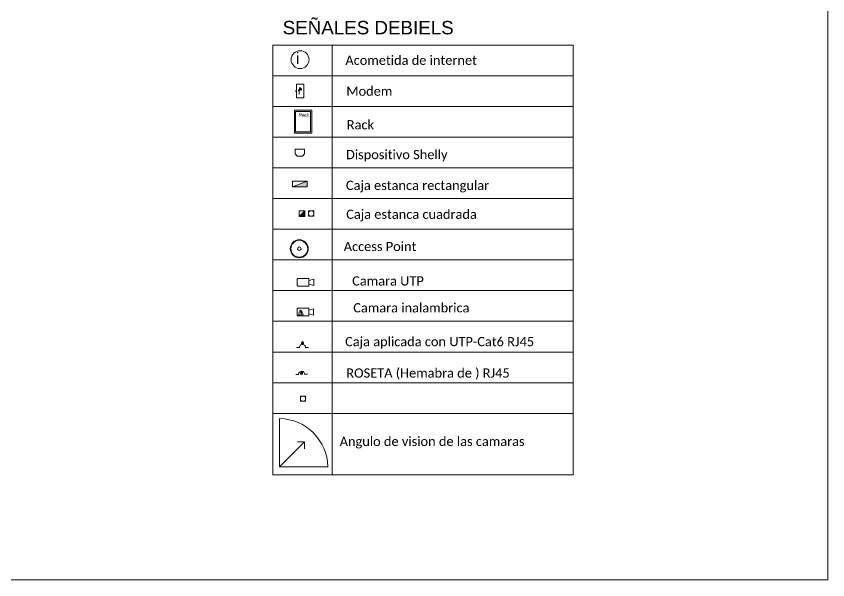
# Model space of a CAD drawing. Header units: millimetres. Extents: x 430 to 1353, y -204 to 152.
# Drawn here: x 699.67 to 714.34, y -127.17 to -116.98 of the extents above; entities that cross this region are included whole.
import ezdxf

# ---------------------------------------------------------------- set-up
doc = ezdxf.new("R2010")
doc.units = ezdxf.units.MM
doc.layers.get('0').update_dxf_attribs({"color": 250})
for name, color, linetype, lineweight in [('ND-GLOBAL_Notas', 252, 'Continuous', 9), ('ND-SD_Boca', 20, 'Continuous', 9), ('ND-texto', 251, 'Continuous', 15)]:
    doc.layers.add(name, color=color, linetype=linetype, lineweight=lineweight)
doc.styles.add('IMPLANTACION', font='arial.ttf', dxfattribs={"height": 0.3})
doc.styles.add('MtXpl_Calibri', font='calibri.ttf')
doc.styles.get("Standard").update_dxf_attribs({"font": 'arial.ttf'})

# ---------------------------------------------------------------- blocks, each defined once
blk = doc.blocks.new('Camara_inalambrica')
at = {"ltscale": 0.5}
for p, q in [((0.302, 0.099), (0.302, 0)), ((0.302, 0.05), (0.43, 0.083)), ((0.43, 0.083), (0.43, 0)), ((0.43, -0.083), (0.43, 0)), ((0.302, -0.05), (0.43, -0.083))]:
    blk.add_line(p, q, dxfattribs=at)
blk.add_lwpolyline([(0.026, 0.099), (0.302, 0.099), (0.302, -0.099), (0.026, -0.099, -0.414214), (0, -0.073), (0, 0.073, -0.414214)], format="xyb", close=True, dxfattribs=at)
for radius in [0.108, 0.145, 0.0358, 0.0721]:
    blk.add_arc((0.011, -0.079), radius, 357.939, 64.2091, dxfattribs=at)
blk = doc.blocks.new('Camara_UTP')
at = {"ltscale": 0.5}
for p, q in [((0.302, 0.099), (0.302, 0)), ((0.302, 0.05), (0.43, 0.083)), ((0.43, 0.083), (0.43, 0)), ((0.43, -0.083), (0.43, 0)), ((0.302, -0.05), (0.43, -0.083))]:
    blk.add_line(p, q, dxfattribs=at)
blk.add_lwpolyline([(0.026, 0.099), (0.302, 0.099), (0.302, -0.099), (0.026, -0.099, -0.414214), (0, -0.073), (0, 0.073, -0.414214)], format="xyb", close=True, dxfattribs=at)
blk = doc.blocks.new('Acometida con modem')
blk.add_line((0.041, 0.012), (0.041, -0.054))
for points in [[(0, 0.008), (-0.014, 0.008), (-0.014, -0.008), (0, -0.008)], [(0, 0.113), (0.117, 0.113), (0.117, -0.113), (0, -0.113)]]:
    blk.add_lwpolyline(points, close=True)
blk.add_circle((0.041, 0.012), 0.011)
for radius in [0.041, 0.031, 0.021]:
    blk.add_arc((0.041, 0.012), radius, 0, 90)
blk = doc.blocks.new('Toma con RJ45')
h = blk.add_hatch(color=256)
h.dxf.hatch_style = 1
h.paths.add_polyline_path([(-0.019, 0.134), (0.019, 0.134), (0.019, 0.148), (0, 0.148), (-0.019, 0.148)])
for p, q in [((-0.027, 0.12), (-0.019, 0.12)), ((-0.019, 0.12), (-0.019, 0.148)), ((-0.019, 0.134), (0.019, 0.134)), ((0.008, 0.107), (-0.01, 0.107)), ((-0.001, 0.116), (-0.001, 0.098)), ((0, 0.092), (0, 0.079)), ((0.019, 0.12), (0.019, 0.148)), ((0.027, 0.12), (0.019, 0.12)), ((0.079, 0), (0.154, 0)), ((-0.079, -0.002), (-0.154, -0.002))]:
    blk.add_line(p, q)
for points in [[(-0.027, 0.12), (-0.027, 0.092), (0, 0.092)], [(0, 0.148), (-0.019, 0.148)], [(0, 0.148), (0.019, 0.148)], [(0.027, 0.12), (0.027, 0.092), (0, 0.092)]]:
    blk.add_lwpolyline(points)
blk.add_arc((0, 0), 0.0794, 360, 181.1424)
blk = doc.blocks.new('RJ45 hembra')
h = blk.add_hatch(color=256)
h.dxf.hatch_style = 1
h.paths.add_polyline_path([(680.318, 36.693), (680.356, 36.693), (680.356, 36.707), (680.337, 36.707), (680.318, 36.707)])
for p, q in [((680.257, 36.65), (680.183, 36.65)), ((680.31, 36.679), (680.318, 36.679)), ((680.318, 36.679), (680.318, 36.707)), ((680.318, 36.693), (680.356, 36.693)), ((680.344, 36.666), (680.326, 36.666)), ((680.356, 36.679), (680.356, 36.707)), ((680.364, 36.679), (680.356, 36.679)), ((680.416, 36.651), (680.491, 36.651))]:
    blk.add_line(p, q)
for points in [[(680.31, 36.679), (680.31, 36.651), (680.337, 36.651)], [(680.337, 36.707), (680.318, 36.707)], [(680.337, 36.707), (680.356, 36.707)], [(680.364, 36.679), (680.364, 36.651), (680.337, 36.651)]]:
    blk.add_lwpolyline(points)
blk.add_arc((680.337, 36.651), 0.0794, 360, 181.1424)
blk = doc.blocks.new('rj45 hembra1')
blk.add_blockref('RJ45 hembra', (-680.337, -36.651))
blk = doc.blocks.new('Caja rectngular')
h = blk.add_hatch(color=256)
h.dxf.hatch_style = 1
h.paths.add_polyline_path([(0.192, 0), (0.192, 0.145), (-0.192, 0)])
blk.add_line((0.192, 0.145), (-0.192, 0))
blk.add_lwpolyline([(-0.192, 0.145), (0.192, 0.145), (0.192, 0), (-0.192, 0)], close=True)
blk = doc.blocks.new('Caja estanca cuadrada')
h = blk.add_hatch(color=256)
h.dxf.hatch_style = 1
h.paths.add_polyline_path([(0.072, 0), (0.072, 0.145), (-0.072, 0)])
blk.add_line((0.072, 0.145), (-0.072, 0))
blk.add_lwpolyline([(-0.072, 0.145), (0.072, 0.145), (0.072, 0), (-0.072, 0)], close=True)
blk = doc.blocks.new('Rack 45x60')
for points in [[(0, 0.3), (0.45, 0.3), (0.45, -0.3), (0, -0.3)], [(0.031, 0.269), (0.419, 0.269), (0.419, -0.269), (0.031, -0.269)]]:
    blk.add_lwpolyline(points, close=True)
at = {"insert": (0.106, 0.221), "char_height": 0.0877, "attachment_point": 1, "style": 'IMPLANTACION'}
blk.add_mtext_dynamic_manual_height_columns('Rack', width=0.19468, gutter_width=0.438, heights=[0], dxfattribs=at)
blk = doc.blocks.new('Plato repetidor de WIFI')
for radius in [0.234, 0.219, 0.0453]:
    blk.add_circle((0, 0), radius)
blk = doc.blocks.new('Dispositivo shelly')
for points in [[(1057.342, 130.207), (1057.342, 130.33), (1057.59, 130.33), (1057.59, 130.207)], [(1057.4, 130.149), (1057.342, 130.207)], [(1057.532, 130.149), (1057.4, 130.149)], [(1057.59, 130.207), (1057.532, 130.149)]]:
    blk.add_lwpolyline(points)
blk = doc.blocks.new('Acometida de internet')
blk.add_circle((0.005, -0.007), 0.233)
at = {"insert": (-0.101, 0.177), "char_height": 0.3, "attachment_point": 1, "style": 'IMPLANTACION'}
blk.add_mtext_dynamic_manual_height_columns('{\\fCascadia Mono|b0|i0|c0|p49;i}', width=0.55805, gutter_width=1.5, heights=[0], dxfattribs=at)
blk = doc.blocks.new('Caja estanca 10x10')
blk.add_wipeout([(-0.069, 0.069), (0.068, 0.069), (0.068, -0.068), (-0.069, -0.068)])
for p, q in [((-0.038, 0.069), (-0.069, 0.038)), ((0.037, 0.069), (0.068, 0.038)), ((-0.038, -0.068), (-0.069, -0.037)), ((0.037, -0.068), (0.068, -0.037))]:
    blk.add_line(p, q)
blk.add_lwpolyline([(-0.069, 0.069), (0.068, 0.069), (0.068, -0.068), (-0.069, -0.068)], close=True)
blk = doc.blocks.new('Angulo camara')
for p, q in [((0, 0), (0.649, 0.649)), ((0.649, 0.649), (0.469, 0.649)), ((0.649, 0.649), (0.649, 0.469))]:
    blk.add_line(p, q)
blk.add_lwpolyline([(0, 1.258), (0, 0), (1.258, 0)])
blk.add_arc((-0.023, -0.023), 1.28, 1.0118, 88.9882)

msp = doc.modelspace()

# ---------------------------------------------------------------- linework, layer by layer
at = {"layer": 'ND-GLOBAL_Notas'}
msp.add_lwpolyline([(686.675, -85.855), (714.339, -85.855), (714.339, -127.17), (686.675, -127.17)], close=True, dxfattribs=at)
at = {"layer": 'ND-texto'}
for p, q in [((704.311, -117.504), (709.737, -117.504)), ((704.311, -117.504), (704.311, -125.273)), ((705.381, -117.504), (705.381, -125.273)), ((709.737, -117.504), (709.737, -125.273)), ((704.311, -118.059), (709.737, -118.059)), ((704.311, -118.614), (709.737, -118.614)), ((704.311, -119.169), (709.737, -119.169)), ((704.311, -119.724), (709.737, -119.724)), ((704.311, -120.279), (709.737, -120.279)), ((704.311, -120.833), (709.737, -120.833)), ((704.311, -121.388), (709.737, -121.388)), ((704.311, -121.943), (709.737, -121.943)), ((704.311, -122.498), (709.737, -122.498)), ((704.311, -123.053), (709.737, -123.053)), ((704.311, -123.608), (709.737, -123.608)), ((704.311, -124.163), (709.737, -124.163)), ((704.311, -125.273), (709.737, -125.273))]:
    msp.add_line(p, q, dxfattribs=at)

# ---------------------------------------------------------------- block references
at = {"layer": 'ND-SD_Boca'}
for name, p, xscale, yscale, zscale in [('Acometida de internet', (704.799, -117.763), 0.6936111475475275, 0.6936111475475275, 0.6936111475475275), ('Acometida con modem', (704.739, -118.335), 1.116261408090505, 1.116261408090505, 1.116261408090505), ('Rack 45x60', (704.701, -118.889), 0.6936111475475275, 0.6936111475475275, 0.6936111475475275), ('Dispositivo shelly', (-28.672, -209.785), 0.6936111475475275, 0.6936111475475275, 0.6936111475475275), ('Caja rectngular', (704.796, -120.065), 0.6936111475475275, 0.6936111475475275, 0.6936111475475275), ('Caja estanca cuadrada', (704.837, -120.604), 0.6936111475475275, 0.6936111475475275, 0.6936111475475275), ('Plato repetidor de WIFI', (704.788, -121.186), 0.6936111475475275, 0.6936111475475275, 0.6936111475475275), ('Camara_UTP', (704.75, -121.793), 0.6936111475475275, 0.6936111475475275, 0.6936111475475275), ('Camara_inalambrica', (704.749, -122.329), 0.6936111475475275, 0.6936111475475275, 0.6936111475475275), ('Toma con RJ45', (704.845, -122.971), 0.6936111475475275, 0.6936111475475275, 0.6936111475475275), ('rj45 hembra1', (704.83, -123.456), 0.6936111475475275, 0.6936111475475275, 0.6936111475475275), ('Angulo camara', (704.432, -125.128), 0.6936111475475275, 0.6936111475475275, 0.6936111475475275)]:
    msp.add_blockref(name, p, dxfattribs=dict(at, xscale=xscale, yscale=yscale, zscale=zscale))

# ---------------------------------------------------------------- texts
at = {"layer": 'ND-texto', "style": 'MtXpl_Calibri'}
for s, height, p in [('Acometida de internet', 0.16646, (705.621, -117.862)), ('Modem', 0.1665, (705.638, -118.421)), ('Rack', 0.1665, (705.646, -119.028)), ('Dispositivo Shelly', 0.16646, (705.632, -119.567)), ('Caja estanca rectangular ', 0.16646, (705.631, -120.124)), ('Caja estanca cuadrada ', 0.16646, (705.636, -120.646)), ('Access Point ', 0.16646, (705.591, -121.228)), ('Camara UTP', 0.1665, (705.744, -121.851)), ('Camara inalambrica', 0.16646, (705.764, -122.337)), ('Caja aplicada con UTP-Cat6 RJ45', 0.16646, (705.617, -122.948)), ('ROSETA (Hemabra de ) RJ45', 0.16646, (705.638, -123.516)), ('Angulo de vision de las camaras', 0.16646, (705.518, -124.752))]:
    msp.add_text(s, height=height, rotation=0.0046, dxfattribs=at).set_placement(p)
at = {"layer": 'ND-texto', "insert": (704.488, -117.314), "char_height": 0.24276, "attachment_point": 7}
msp.add_mtext_dynamic_manual_height_columns('SEÑALES DEBIELS', width=4.71942, gutter_width=8.67, heights=[0.974], dxfattribs=at)

# ---------------------------------------------------------------- next in the draw order: block references
at = {"layer": 'ND-SD_Boca', "xscale": 0.6936111475475275, "yscale": 0.6936111475475275, "zscale": 0.6936111475475275}
for p in [(705.003, -120.55), (704.856, -123.896)]:
    msp.add_blockref('Caja estanca 10x10', p, dxfattribs=at)

doc.saveas('drawing.dxf')
